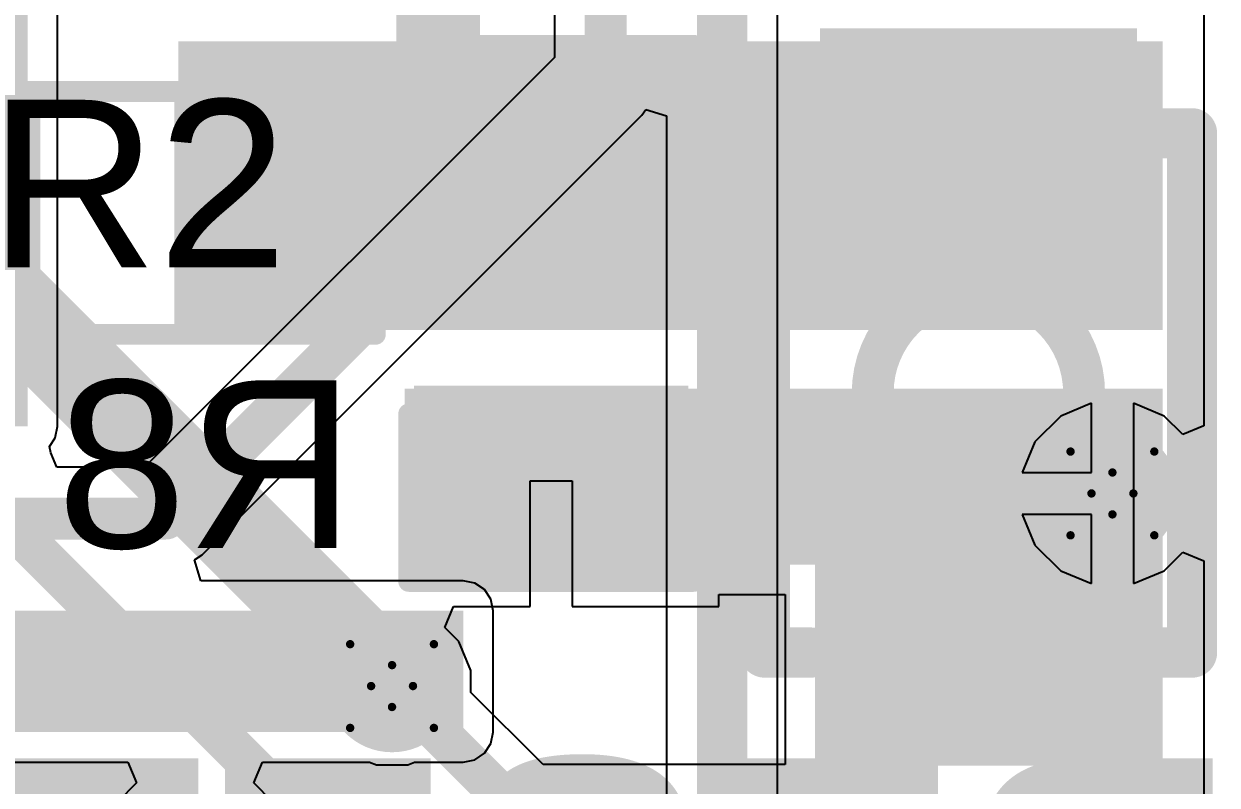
# Model space of a CAD drawing. Header units: inches. Extents: x -48 to 200, y -49 to 27.
# Drawn here: x 3.6411 to 3.926, y 0.6633 to 0.8451 of the extents above; entities that cross this region are included whole.
import ezdxf

# ---------------------------------------------------------------- set-up
doc = ezdxf.new("R2010")
doc.units = ezdxf.units.IN
doc.header["$MEASUREMENT"] = 0
for name, color, linetype in [('Bottom Layer', 5, 'Continuous'), ('Bottom Overlay', 54, 'Continuous'), ('Bottom Paste', 16, 'Continuous'), ('Bottom Solder', 6, 'Continuous'), ('Drill Drawing', 1, 'Continuous'), ('Top Layer', 1, 'Continuous'), ('Top Overlay', 2, 'Continuous'), ('Top Solder', 216, 'Continuous'), ('Via Holes', 16, 'Continuous')]:
    doc.layers.add(name, color=color, linetype=linetype)
doc.styles.add('Arial', font='', dxfattribs={"height": 0.2})
doc.styles.add('Arial_Bold', font='', dxfattribs={"height": 0.2})
doc.styles.get('Arial').set_extended_font_data('Arial')
doc.styles.get('Arial_Bold').set_extended_font_data('Arial', bold=True)

# ---------------------------------------------------------------- blocks, each defined once
blk = doc.blocks.new('B3U_1000P_B_39')
at = {"layer": 'Bottom Layer'}
for points in [[(-0.08307, 0.03386), (-0.05079, 0.03386), (-0.05079, -0.03386), (-0.08307, -0.03386)], [(0.05079, 0.03386), (0.08307, 0.03386), (0.08307, -0.03386), (0.05079, -0.03386)]]:
    blk.add_hatch(color=5, dxfattribs=at).paths.add_polyline_path(points)
at = {"layer": 'Bottom Paste'}
for points in [[(-0.08307, 0.03386), (-0.05079, 0.03386), (-0.05079, -0.03386), (-0.08307, -0.03386)], [(0.05079, 0.03386), (0.08307, 0.03386), (0.08307, -0.03386), (0.05079, -0.03386)]]:
    blk.add_hatch(color=16, dxfattribs=at).paths.add_polyline_path(points)
at = {"layer": 'Bottom Solder'}
for points in [[(-0.08707, 0.03786), (-0.04679, 0.03786), (-0.04679, -0.03786), (-0.08707, -0.03786)], [(0.04679, 0.03786), (0.08707, 0.03786), (0.08707, -0.03786), (0.04679, -0.03786)]]:
    blk.add_hatch(color=6, dxfattribs=at).paths.add_polyline_path(points)
at = {"layer": 'Bottom Overlay'}
for points in [[(0.062, 0.051, 0.012, 0.012, 0), (-0.062, 0.051, 0.012, 0.012, 0)], [(-0.062, 0.04, 0.012, 0.012, 0), (-0.062, 0.051, 0.012, 0.012, 0)], [(0.062, 0.04, 0.012, 0.012, 0), (0.062, 0.051, 0.012, 0.012, 0)], [(-0.062, -0.051, 0.012, 0.012, 0), (-0.062, -0.04, 0.012, 0.012, 0)], [(0.062, -0.051, 0.012, 0.012, 0), (0.062, -0.04, 0.012, 0.012, 0)], [(0.062, -0.051, 0.012, 0.012, 0), (-0.062, -0.051, 0.012, 0.012, 0)]]:
    blk.add_lwpolyline(points, format="xyseb", dxfattribs=at)
for points in [[(-0.065, 0.051, 0.006, 0.006, 1), (-0.059, 0.051, 0.006, 0.006, 1)], [(-0.065, 0.051, 0.006, 0.006, 1), (-0.059, 0.051, 0.006, 0.006, 1)], [(0.059, 0.051, 0.006, 0.006, 1), (0.065, 0.051, 0.006, 0.006, 1)], [(0.059, 0.051, 0.006, 0.006, 1), (0.065, 0.051, 0.006, 0.006, 1)], [(-0.065, 0.04, 0.006, 0.006, 1), (-0.059, 0.04, 0.006, 0.006, 1)], [(0.059, 0.04, 0.006, 0.006, 1), (0.065, 0.04, 0.006, 0.006, 1)], [(0.02524, 0, 0.01, 0.01, 1), (-0.02524, 0, 0.01, 0.01, 1)], [(-0.02774, 0, 0.005, 0.005, 1), (-0.02274, 0, 0.005, 0.005, 1)], [(0.02274, 0, 0.005, 0.005, 1), (0.02774, 0, 0.005, 0.005, 1)], [(-0.065, -0.04, 0.006, 0.006, 1), (-0.059, -0.04, 0.006, 0.006, 1)], [(0.059, -0.04, 0.006, 0.006, 1), (0.065, -0.04, 0.006, 0.006, 1)], [(-0.065, -0.051, 0.006, 0.006, 1), (-0.059, -0.051, 0.006, 0.006, 1)], [(-0.065, -0.051, 0.006, 0.006, 1), (-0.059, -0.051, 0.006, 0.006, 1)], [(0.059, -0.051, 0.006, 0.006, 1), (0.065, -0.051, 0.006, 0.006, 1)], [(0.059, -0.051, 0.006, 0.006, 1), (0.065, -0.051, 0.006, 0.006, 1)]]:
    blk.add_lwpolyline(points, format="xyseb", close=True, dxfattribs=at)
blk = doc.blocks.new('RES_0805_B_41')
at = {"layer": 'Bottom Layer'}
for points in [[(-0.06, 0.025), (-0.02, 0.025), (-0.02, -0.025), (-0.06, -0.025)], [(0.02, 0.025), (0.06, 0.025), (0.06, -0.025), (0.02, -0.025)]]:
    blk.add_hatch(color=5, dxfattribs=at).paths.add_polyline_path(points)
at = {"layer": 'Bottom Paste'}
for points in [[(-0.06, 0.025), (-0.02, 0.025), (-0.02, -0.025), (-0.06, -0.025)], [(0.02, 0.025), (0.06, 0.025), (0.06, -0.025), (0.02, -0.025)]]:
    blk.add_hatch(color=16, dxfattribs=at).paths.add_polyline_path(points)
at = {"layer": 'Bottom Solder'}
for points in [[(-0.064, 0.029), (-0.016, 0.029), (-0.016, -0.029), (-0.064, -0.029)], [(0.016, 0.029), (0.064, 0.029), (0.064, -0.029), (0.016, -0.029)]]:
    blk.add_hatch(color=6, dxfattribs=at).paths.add_polyline_path(points)
at = {"layer": 'Bottom Overlay'}
for points in [[(-0.064, 0.029, 0.005, 0.005, 0), (0.064, 0.029, 0.005, 0.005, 0)], [(-0.064, -0.029, 0.005, 0.005, 0), (-0.064, 0.029, 0.005, 0.005, 0)], [(0.064, -0.029, 0.005, 0.005, 0), (0.064, 0.029, 0.005, 0.005, 0)], [(-0.064, -0.029, 0.005, 0.005, 0), (0.064, -0.029, 0.005, 0.005, 0)]]:
    blk.add_lwpolyline(points, format="xyseb", dxfattribs=at)
for points in [[(-0.06525, 0.029, 0.0025, 0.0025, 1), (-0.06275, 0.029, 0.0025, 0.0025, 1)], [(-0.06525, 0.029, 0.0025, 0.0025, 1), (-0.06275, 0.029, 0.0025, 0.0025, 1)], [(0.06275, 0.029, 0.0025, 0.0025, 1), (0.06525, 0.029, 0.0025, 0.0025, 1)], [(0.06275, 0.029, 0.0025, 0.0025, 1), (0.06525, 0.029, 0.0025, 0.0025, 1)], [(-0.06525, -0.029, 0.0025, 0.0025, 1), (-0.06275, -0.029, 0.0025, 0.0025, 1)], [(-0.06525, -0.029, 0.0025, 0.0025, 1), (-0.06275, -0.029, 0.0025, 0.0025, 1)], [(0.06275, -0.029, 0.0025, 0.0025, 1), (0.06525, -0.029, 0.0025, 0.0025, 1)], [(0.06275, -0.029, 0.0025, 0.0025, 1), (0.06525, -0.029, 0.0025, 0.0025, 1)]]:
    blk.add_lwpolyline(points, format="xyseb", close=True, dxfattribs=at)
blk = doc.blocks.new('CAP_0805_B_57')
at = {"layer": 'Bottom Layer'}
for points in [[(-0.06, 0.03), (-0.02, 0.03), (-0.02, -0.03), (-0.06, -0.03)], [(0.02, 0.03), (0.06, 0.03), (0.06, -0.03), (0.02, -0.03)]]:
    blk.add_hatch(color=5, dxfattribs=at).paths.add_polyline_path(points)
at = {"layer": 'Bottom Paste'}
for points in [[(-0.06, 0.03), (-0.02, 0.03), (-0.02, -0.03), (-0.06, -0.03)], [(0.02, 0.03), (0.06, 0.03), (0.06, -0.03), (0.02, -0.03)]]:
    blk.add_hatch(color=16, dxfattribs=at).paths.add_polyline_path(points)
at = {"layer": 'Bottom Solder'}
for points in [[(-0.06276, 0.03276), (-0.01724, 0.03276), (-0.01724, -0.03276), (-0.06276, -0.03276)], [(0.01724, 0.03276), (0.06276, 0.03276), (0.06276, -0.03276), (0.01724, -0.03276)]]:
    blk.add_hatch(color=6, dxfattribs=at).paths.add_polyline_path(points)
at = {"layer": 'Bottom Overlay'}
for points in [[(-0.064, 0.034, 0.005, 0.005, 0), (-0.024, 0.034, 0.005, 0.005, 0)], [(-0.064, 0.034, 0.005, 0.005, 0), (-0.064, -0.034, 0.005, 0.005, 0)], [(0.024, 0.034, 0.005, 0.005, 0), (0.064, 0.034, 0.005, 0.005, 0)], [(0.064, 0.034, 0.005, 0.005, 0), (0.064, -0.034, 0.005, 0.005, 0)], [(-0.064, -0.034, 0.005, 0.005, 0), (-0.024, -0.034, 0.005, 0.005, 0)], [(0.024, -0.034, 0.005, 0.005, 0), (0.064, -0.034, 0.005, 0.005, 0)]]:
    blk.add_lwpolyline(points, format="xyseb", dxfattribs=at)
for points in [[(-0.06525, 0.034, 0.0025, 0.0025, 1), (-0.06275, 0.034, 0.0025, 0.0025, 1)], [(-0.06525, 0.034, 0.0025, 0.0025, 1), (-0.06275, 0.034, 0.0025, 0.0025, 1)], [(-0.02525, 0.034, 0.0025, 0.0025, 1), (-0.02275, 0.034, 0.0025, 0.0025, 1)], [(0.02275, 0.034, 0.0025, 0.0025, 1), (0.02525, 0.034, 0.0025, 0.0025, 1)], [(0.06275, 0.034, 0.0025, 0.0025, 1), (0.06525, 0.034, 0.0025, 0.0025, 1)], [(0.06275, 0.034, 0.0025, 0.0025, 1), (0.06525, 0.034, 0.0025, 0.0025, 1)], [(-0.06525, -0.034, 0.0025, 0.0025, 1), (-0.06275, -0.034, 0.0025, 0.0025, 1)], [(-0.06525, -0.034, 0.0025, 0.0025, 1), (-0.06275, -0.034, 0.0025, 0.0025, 1)], [(-0.02525, -0.034, 0.0025, 0.0025, 1), (-0.02275, -0.034, 0.0025, 0.0025, 1)], [(0.02275, -0.034, 0.0025, 0.0025, 1), (0.02525, -0.034, 0.0025, 0.0025, 1)], [(0.06275, -0.034, 0.0025, 0.0025, 1), (0.06525, -0.034, 0.0025, 0.0025, 1)], [(0.06275, -0.034, 0.0025, 0.0025, 1), (0.06525, -0.034, 0.0025, 0.0025, 1)]]:
    blk.add_lwpolyline(points, format="xyseb", close=True, dxfattribs=at)

msp = doc.modelspace()

# ---------------------------------------------------------------- hatches: boundary and pattern name
at = {"layer": 'Bottom Layer'}
for points in [[(3.678, 0.772), (3.913, 0.772), (3.913, 0.841), (3.678, 0.841)], [(3.732, 0.716), (3.913, 0.716), (3.913, 0.758), (3.732, 0.758)], [(3.83, 0.668), (3.913, 0.668), (3.913, 0.745), (3.83, 0.745)]]:
    msp.add_hatch(color=5, dxfattribs=at).paths.add_polyline_path(points)
h = msp.add_hatch(color=5, dxfattribs=at)
edge = h.paths.add_edge_path()
edge.add_arc((3.901, 0.733), 0.01181, 0, 360)
h = msp.add_hatch(color=5, dxfattribs=at)
edge = h.paths.add_edge_path()
edge.add_arc((3.729, 0.687), 0.01181, 0, 360)
at = {"layer": 'Bottom Solder'}
h = msp.add_hatch(color=6, dxfattribs=at)
edge = h.paths.add_edge_path()
edge.add_arc((3.901, 0.733), 0.01581, 0, 360)
h = msp.add_hatch(color=6, dxfattribs=at)
edge = h.paths.add_edge_path()
edge.add_arc((3.729, 0.687), 0.01581, 0, 360)
at = {"layer": 'Top Layer'}
for points in [[(3.58, 0.749), (3.642, 0.749), (3.642, 0.876), (3.58, 0.876)], [(3.262, 0.749), (3.642, 0.749), (3.642, 0.77), (3.262, 0.77)], [(3.447, 0.676), (3.746, 0.676), (3.746, 0.705), (3.447, 0.705)]]:
    msp.add_hatch(color=1, dxfattribs=at).paths.add_polyline_path(points)
h = msp.add_hatch(color=1, dxfattribs=at)
edge = h.paths.add_edge_path()
edge.add_arc((3.901, 0.733), 0.01181, 0, 360)
h = msp.add_hatch(color=1, dxfattribs=at)
edge = h.paths.add_edge_path()
edge.add_arc((3.729, 0.687), 0.01181, 0, 360)
at = {"layer": 'Top Solder'}
h = msp.add_hatch(color=216, dxfattribs=at)
edge = h.paths.add_edge_path()
edge.add_arc((3.901, 0.733), 0.01581, 0, 360)
h = msp.add_hatch(color=216, dxfattribs=at)
edge = h.paths.add_edge_path()
edge.add_arc((3.729, 0.687), 0.01581, 0, 360)
at = {"layer": 'Via Holes'}
h = msp.add_hatch(color=7, dxfattribs=at)
edge = h.paths.add_edge_path()
edge.add_arc((3.901, 0.733), 0.00591, 0, 360)
h = msp.add_hatch(color=7, dxfattribs=at)
edge = h.paths.add_edge_path()
edge.add_arc((3.729, 0.687), 0.00591, 0, 360)

# ---------------------------------------------------------------- linework, layer by layer
at = {"layer": 'Bottom Layer'}
for p, q in [((3.762, 0.706), (3.762, 0.736)), ((3.762, 0.736), (3.772, 0.736)), ((3.772, 0.736), (3.772, 0.706)), ((3.807, 0.706), (3.807, 0.70886)), ((3.807, 0.70886), (3.82286, 0.70886)), ((3.82286, 0.70886), (3.82286, 0.66824)), ((3.7416, 0.701), (3.74367, 0.706)), ((3.74367, 0.706), (3.762, 0.706)), ((3.772, 0.706), (3.807, 0.706)), ((3.74495, 0.69766), (3.7416, 0.701)), ((3.74781, 0.69074), (3.74495, 0.69766)), ((3.74781, 0.68549), (3.74781, 0.69074)), ((3.76507, 0.66824), (3.74781, 0.68549)), ((3.82286, 0.66824), (3.76507, 0.66824))]:
    msp.add_line(p, q, dxfattribs=at)
for points in [[(3.62383, 0.84483, 0.022, 0.022, 0), (3.66069, 0.88169, 0.022, 0.022, 0)], [(3.74, 0.82107, 0.02, 0.02, 0), (3.74, 0.864, 0.02, 0.02, 0)], [(3.52733, 0.83594, 0.01, 0.01, 0), (3.73014, 0.63313, 0.01, 0.01, 0)], [(3.745, 0.809, 0.02, 0.02, -0.198912), (3.74, 0.82107, 0.02, 0.02, 0)], [(3.63, 0.786, 0.022, 0.022, 0), (3.729, 0.687, 0.022, 0.022, 0)], [(3.729, 0.687, 0.022, 0.022, 0), (3.729, 0.687, 0.022, 0.022, 0)], [(3.729, 0.687, 0.01, 0.01, 0), (3.76, 0.656, 0.01, 0.01, 0)]]:
    msp.add_lwpolyline(points, format="xyseb", dxfattribs=at)
for points in [[(3.735, 0.82107, 0.01, 0.01, 1), (3.745, 0.82107, 0.01, 0.01, 1)], [(3.735, 0.82107, 0.01, 0.01, 1), (3.745, 0.82107, 0.01, 0.01, 1)], [(3.74, 0.809, 0.01, 0.01, 1), (3.75, 0.809, 0.01, 0.01, 1)], [(3.7235, 0.687, 0.011, 0.011, 1), (3.7345, 0.687, 0.011, 0.011, 1)], [(3.7235, 0.687, 0.011, 0.011, 1), (3.7345, 0.687, 0.011, 0.011, 1)], [(3.7235, 0.687, 0.011, 0.011, 1), (3.7345, 0.687, 0.011, 0.011, 1)], [(3.7265, 0.687, 0.005, 0.005, 1), (3.7315, 0.687, 0.005, 0.005, 1)]]:
    msp.add_lwpolyline(points, format="xyseb", close=True, dxfattribs=at)
at = {"layer": 'Drill Drawing'}
for points in [[(3.891, 0.743, 0.002, 0.002, 0), (3.901, 0.738, 0.002, 0.002, 0)], [(3.891, 0.743, 0.002, 0.002, 0), (3.896, 0.733, 0.002, 0.002, 0)], [(3.901, 0.738, 0.002, 0.002, 0), (3.911, 0.743, 0.002, 0.002, 0)], [(3.906, 0.733, 0.002, 0.002, 0), (3.911, 0.743, 0.002, 0.002, 0)], [(3.891, 0.723, 0.002, 0.002, 0), (3.896, 0.733, 0.002, 0.002, 0)], [(3.906, 0.733, 0.002, 0.002, 0), (3.911, 0.723, 0.002, 0.002, 0)], [(3.891, 0.723, 0.002, 0.002, 0), (3.901, 0.728, 0.002, 0.002, 0)], [(3.901, 0.728, 0.002, 0.002, 0), (3.911, 0.723, 0.002, 0.002, 0)], [(3.719, 0.697, 0.002, 0.002, 0), (3.729, 0.692, 0.002, 0.002, 0)], [(3.719, 0.697, 0.002, 0.002, 0), (3.724, 0.687, 0.002, 0.002, 0)], [(3.729, 0.692, 0.002, 0.002, 0), (3.739, 0.697, 0.002, 0.002, 0)], [(3.734, 0.687, 0.002, 0.002, 0), (3.739, 0.697, 0.002, 0.002, 0)], [(3.719, 0.677, 0.002, 0.002, 0), (3.724, 0.687, 0.002, 0.002, 0)], [(3.734, 0.687, 0.002, 0.002, 0), (3.739, 0.677, 0.002, 0.002, 0)], [(3.719, 0.677, 0.002, 0.002, 0), (3.729, 0.682, 0.002, 0.002, 0)], [(3.729, 0.682, 0.002, 0.002, 0), (3.739, 0.677, 0.002, 0.002, 0)]]:
    msp.add_lwpolyline(points, format="xyseb", dxfattribs=at)
for points in [[(3.8905, 0.743, 0.001, 0.001, 1), (3.8915, 0.743, 0.001, 0.001, 1)], [(3.8905, 0.743, 0.001, 0.001, 1), (3.8915, 0.743, 0.001, 0.001, 1)], [(3.9105, 0.743, 0.001, 0.001, 1), (3.9115, 0.743, 0.001, 0.001, 1)], [(3.9105, 0.743, 0.001, 0.001, 1), (3.9115, 0.743, 0.001, 0.001, 1)], [(3.9005, 0.738, 0.001, 0.001, 1), (3.9015, 0.738, 0.001, 0.001, 1)], [(3.9005, 0.738, 0.001, 0.001, 1), (3.9015, 0.738, 0.001, 0.001, 1)], [(3.8955, 0.733, 0.001, 0.001, 1), (3.8965, 0.733, 0.001, 0.001, 1)], [(3.8955, 0.733, 0.001, 0.001, 1), (3.8965, 0.733, 0.001, 0.001, 1)], [(3.9055, 0.733, 0.001, 0.001, 1), (3.9065, 0.733, 0.001, 0.001, 1)], [(3.9055, 0.733, 0.001, 0.001, 1), (3.9065, 0.733, 0.001, 0.001, 1)], [(3.9005, 0.728, 0.001, 0.001, 1), (3.9015, 0.728, 0.001, 0.001, 1)], [(3.9005, 0.728, 0.001, 0.001, 1), (3.9015, 0.728, 0.001, 0.001, 1)], [(3.8905, 0.723, 0.001, 0.001, 1), (3.8915, 0.723, 0.001, 0.001, 1)], [(3.8905, 0.723, 0.001, 0.001, 1), (3.8915, 0.723, 0.001, 0.001, 1)], [(3.9105, 0.723, 0.001, 0.001, 1), (3.9115, 0.723, 0.001, 0.001, 1)], [(3.9105, 0.723, 0.001, 0.001, 1), (3.9115, 0.723, 0.001, 0.001, 1)], [(3.7185, 0.697, 0.001, 0.001, 1), (3.7195, 0.697, 0.001, 0.001, 1)], [(3.7185, 0.697, 0.001, 0.001, 1), (3.7195, 0.697, 0.001, 0.001, 1)], [(3.7385, 0.697, 0.001, 0.001, 1), (3.7395, 0.697, 0.001, 0.001, 1)], [(3.7385, 0.697, 0.001, 0.001, 1), (3.7395, 0.697, 0.001, 0.001, 1)], [(3.7285, 0.692, 0.001, 0.001, 1), (3.7295, 0.692, 0.001, 0.001, 1)], [(3.7285, 0.692, 0.001, 0.001, 1), (3.7295, 0.692, 0.001, 0.001, 1)], [(3.7235, 0.687, 0.001, 0.001, 1), (3.7245, 0.687, 0.001, 0.001, 1)], [(3.7235, 0.687, 0.001, 0.001, 1), (3.7245, 0.687, 0.001, 0.001, 1)], [(3.7335, 0.687, 0.001, 0.001, 1), (3.7345, 0.687, 0.001, 0.001, 1)], [(3.7335, 0.687, 0.001, 0.001, 1), (3.7345, 0.687, 0.001, 0.001, 1)], [(3.7285, 0.682, 0.001, 0.001, 1), (3.7295, 0.682, 0.001, 0.001, 1)], [(3.7285, 0.682, 0.001, 0.001, 1), (3.7295, 0.682, 0.001, 0.001, 1)], [(3.7185, 0.677, 0.001, 0.001, 1), (3.7195, 0.677, 0.001, 0.001, 1)], [(3.7185, 0.677, 0.001, 0.001, 1), (3.7195, 0.677, 0.001, 0.001, 1)], [(3.7385, 0.677, 0.001, 0.001, 1), (3.7395, 0.677, 0.001, 0.001, 1)], [(3.7385, 0.677, 0.001, 0.001, 1), (3.7395, 0.677, 0.001, 0.001, 1)]]:
    msp.add_lwpolyline(points, format="xyseb", close=True, dxfattribs=at)
at = {"layer": 'Top Layer'}
for p, q in [((3.76776, 1.08263), (3.76776, 0.83707)), ((3.64914, 0.749), (3.64914, 0.876)), ((3.9228, 0.8637), (3.9228, 0.74911)), ((3.82107, 0.64181), (3.82107, 0.85934)), ((3.76776, 0.83707), (3.66993, 0.73924)), ((3.78865, 0.82335), (3.78956, 0.8247)), ((3.78956, 0.8247), (3.79456, 0.82319)), ((3.68365, 0.71835), (3.78865, 0.82335)), ((3.79456, 0.82319), (3.79456, 0.6473)), ((3.896, 0.75454), (3.88865, 0.75149)), ((3.896, 0.738), (3.896, 0.75454)), ((3.91335, 0.75149), (3.906, 0.75454)), ((3.906, 0.75454), (3.906, 0.733)), ((3.88865, 0.75149), (3.88251, 0.74535)), ((3.9178, 0.74704), (3.91335, 0.75149)), ((3.64859, 0.74627), (3.64914, 0.749)), ((3.9228, 0.74911), (3.9178, 0.74704)), ((3.64723, 0.74424), (3.64859, 0.74627)), ((3.64756, 0.7427), (3.64723, 0.74424)), ((3.88251, 0.74535), (3.87946, 0.738)), ((3.64899, 0.73924), (3.64756, 0.7427)), ((3.66993, 0.73924), (3.64899, 0.73924)), ((3.87946, 0.738), (3.896, 0.738)), ((3.906, 0.733), (3.906, 0.71146)), ((3.896, 0.728), (3.87946, 0.728)), ((3.87946, 0.728), (3.88251, 0.72065)), ((3.896, 0.71146), (3.896, 0.728)), ((3.68184, 0.71714), (3.68365, 0.71835)), ((3.88251, 0.72065), (3.88865, 0.71451)), ((3.91335, 0.71451), (3.9178, 0.71896)), ((3.9178, 0.71896), (3.9228, 0.71689)), ((3.68336, 0.71214), (3.68184, 0.71714)), ((3.9228, 0.71689), (3.9228, -0.0588)), ((3.88865, 0.71451), (3.896, 0.71146)), ((3.906, 0.71146), (3.91335, 0.71451)), ((3.746, 0.71214), (3.68336, 0.71214)), ((3.74873, 0.71159), (3.746, 0.71214)), ((3.75105, 0.71005), (3.74873, 0.71159)), ((3.75259, 0.70773), (3.75105, 0.71005)), ((3.75314, 0.705), (3.75259, 0.70773)), ((3.75314, 0.676), (3.75314, 0.705)), ((3.75259, 0.67327), (3.75314, 0.676)), ((3.75105, 0.67095), (3.75259, 0.67327)), ((3.74873, 0.66941), (3.75105, 0.67095)), ((3.55114, 0.66886), (3.66595, 0.66886)), ((3.66595, 0.66886), (3.66802, 0.66386)), ((3.69598, 0.66386), (3.69805, 0.66886)), ((3.69805, 0.66886), (3.72363, 0.66886)), ((3.72363, 0.66886), (3.72526, 0.66819)), ((3.72526, 0.66819), (3.73274, 0.66819)), ((3.73274, 0.66819), (3.73437, 0.66886)), ((3.73437, 0.66886), (3.746, 0.66886)), ((3.746, 0.66886), (3.74873, 0.66941)), ((3.66802, 0.66386), (3.66351, 0.65935)), ((3.70049, 0.65935), (3.69598, 0.66386))]:
    msp.add_line(p, q, dxfattribs=at)
for points in [[(3.80781, 0.64181, 0.012, 0.012, 0), (3.80781, 1.11919, 0.012, 0.012, 0)], [(3.78, 0.832, 0.01, 0.01, 0), (3.78, 1.097, 0.01, 0.01, 0)], [(3.675, 0.727, 0.01, 0.01, 0), (3.78, 0.832, 0.01, 0.01, 0)], [(3.324, 0.727, 0.01, 0.01, 0), (3.675, 0.727, 0.01, 0.01, 0)]]:
    msp.add_lwpolyline(points, format="xyseb", dxfattribs=at)
for points in [[(3.7775, 0.832, 0.005, 0.005, 1), (3.7825, 0.832, 0.005, 0.005, 1)], [(3.7775, 0.832, 0.005, 0.005, 1), (3.7825, 0.832, 0.005, 0.005, 1)], [(3.6725, 0.727, 0.005, 0.005, 1), (3.6775, 0.727, 0.005, 0.005, 1)], [(3.6725, 0.727, 0.005, 0.005, 1), (3.6775, 0.727, 0.005, 0.005, 1)]]:
    msp.add_lwpolyline(points, format="xyseb", close=True, dxfattribs=at)

# ---------------------------------------------------------------- block references
for name, p, rotation in [('B3U_1000P_B_39', (3.869, 0.757), 270), ('CAP_0805_B_57', (3.767, 0.776), 90)]:
    msp.add_blockref(name, p, dxfattribs=dict(rotation=rotation))
msp.add_blockref('RES_0805_B_41', (3.661, 0.8))

# ---------------------------------------------------------------- texts
at = {"layer": 'Bottom Overlay', "style": 'Arial', "text_generation_flag": 2}
msp.add_text('R8', height=0.04, dxfattribs=at).set_placement((3.72032, 0.72001))
at = {"layer": 'Bottom Overlay', "style": 'Arial_Bold', "text_generation_flag": 2}
msp.add_text('RESET', height=0.065, rotation=360, dxfattribs=at).set_placement((3.931, 0.60476))
at = {"layer": 'Top Overlay', "style": 'Arial'}
msp.add_text('R2', height=0.04, dxfattribs=at).set_placement((3.63268, 0.78701))

doc.saveas('drawing.dxf')
